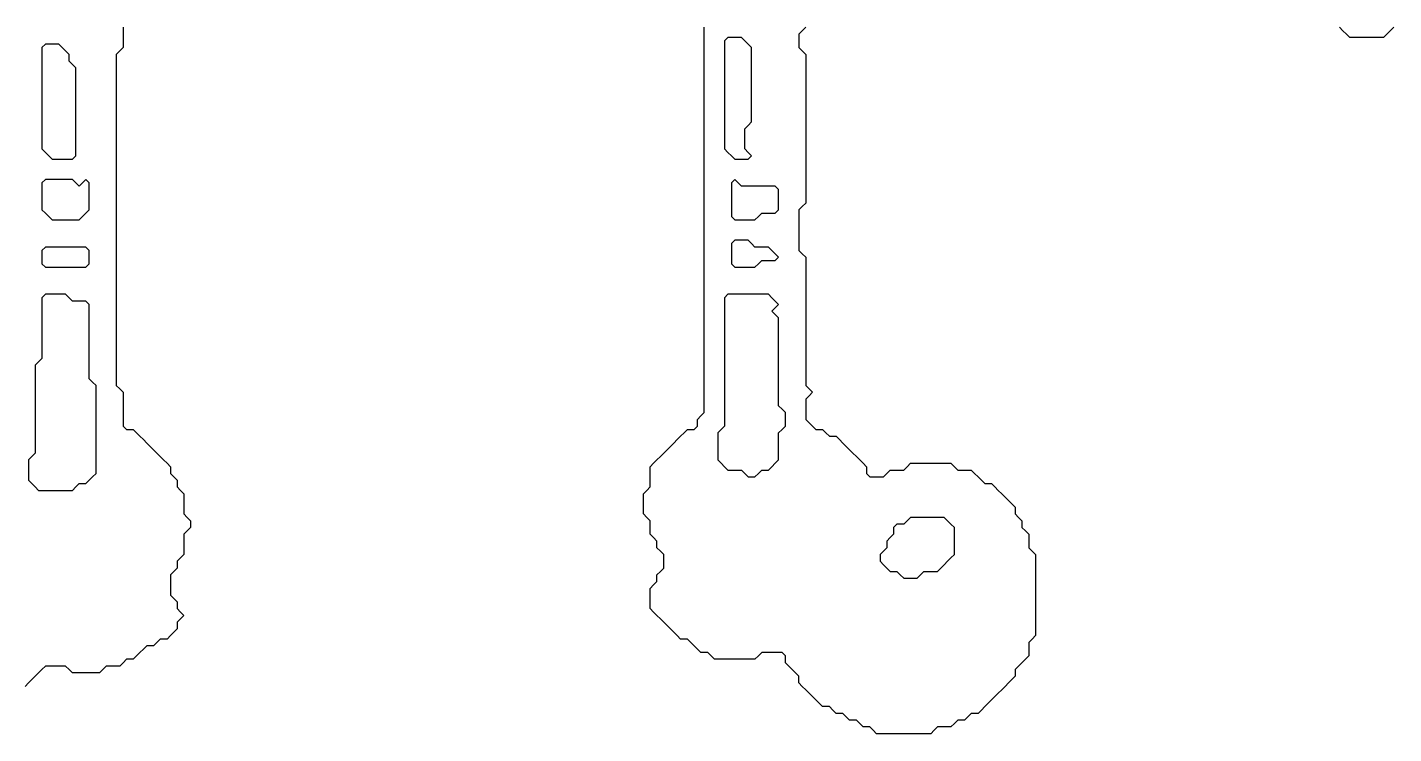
# Model space of a CAD drawing. Extents: x 33 to 125, y 19 to 141.
# Drawn here: x 63.9 to 117.3, y 18.7 to 46.3 of the extents above; entities that cross this region are included whole.
import ezdxf

# ---------------------------------------------------------------- set-up
doc = ezdxf.new("R2010")
doc.units = 0

msp = doc.modelspace()

# ---------------------------------------------------------------- linework, layer by layer
at = {"layer": 'Layer 1', "color": 7}
for points in [[(67.600957, 46.302225), (67.600957, 46.037642), (67.600957, 45.773059), (67.600957, 45.508476), (67.468665, 45.376184), (67.336374, 45.243893), (67.336374, 44.97931), (67.336374, 44.714727), (67.336374, 44.450144), (67.336374, 44.185561), (67.336374, 43.920978), (67.336374, 43.656395), (67.336374, 43.391812), (67.336374, 43.127229), (67.336374, 42.862646), (67.336374, 42.598063), (67.336374, 42.33348), (67.336374, 42.068897), (67.336374, 41.804314), (67.336374, 41.539731), (67.336374, 41.275148), (67.336374, 41.010565), (67.336374, 40.745982), (67.336374, 40.481399), (67.336374, 40.216816), (67.336374, 39.952233), (67.336374, 39.68765), (67.336374, 39.423067), (67.336374, 39.158484), (67.336374, 38.893901), (67.336374, 38.629318), (67.336374, 38.364735), (67.336374, 38.100152), (67.336374, 37.835569), (67.336374, 37.570986), (67.336374, 37.306403), (67.336374, 37.04182), (67.336374, 36.777237), (67.336374, 36.512654), (67.336374, 36.248071), (67.336374, 35.983488), (67.336374, 35.718905), (67.336374, 35.454322), (67.336374, 35.189739), (67.336374, 34.925156), (67.336374, 34.660573), (67.336374, 34.39599), (67.336374, 34.131407), (67.336374, 33.866824), (67.336374, 33.602241), (67.336374, 33.337658), (67.336374, 33.073075), (67.336374, 32.808492), (67.336374, 32.543909), (67.336374, 32.279326), (67.468665, 32.147034), (67.600957, 32.014743), (67.600957, 31.75016), (67.600957, 31.485577), (67.600957, 31.220994), (67.600957, 30.956411), (67.600957, 30.691828), (67.733248, 30.559537), (67.997831, 30.559537), (68.130122, 30.427245), (68.262414, 30.294953), (68.394706, 30.162662), (68.526997, 30.030371), (68.659289, 29.898079), (68.79158, 29.765787), (68.923872, 29.633496), (69.056163, 29.501205), (69.188455, 29.368913), (69.320746, 29.236621), (69.453038, 29.10433), (69.453038, 28.839747), (69.585329, 28.707455), (69.717621, 28.575164), (69.717621, 28.310581), (69.849912, 28.17829), (69.982203, 28.045998), (69.982203, 27.781415), (69.982203, 27.516832), (69.982203, 27.252249), (70.114495, 27.119957), (70.246786, 26.987666), (70.246786, 26.723083), (70.114495, 26.590791), (69.982203, 26.4585), (69.982203, 26.193917), (69.982203, 25.929334), (69.982203, 25.664751), (69.849912, 25.532459), (69.717621, 25.400168), (69.717621, 25.135585), (69.585329, 25.003293), (69.453038, 24.871002), (69.453038, 24.606419), (69.453038, 24.341836), (69.453038, 24.077253), (69.585329, 23.944962), (69.717621, 23.81267), (69.717621, 23.548087), (69.849912, 23.415796), (69.982203, 23.283504), (69.849912, 23.151212), (69.717621, 23.018921), (69.717621, 22.754338), (69.585329, 22.622046), (69.453038, 22.489755), (69.320746, 22.357463), (69.056163, 22.357463), (68.923872, 22.225172), (68.79158, 22.092881), (68.526997, 22.092881), (68.394706, 21.960589), (68.262414, 21.828297), (68.130122, 21.696006), (67.997831, 21.563715), (67.733248, 21.563715), (67.600957, 21.431423), (67.468665, 21.299131), (67.204082, 21.299131), (66.939499, 21.299131), (66.807208, 21.16684), (66.674916, 21.034548), (66.410333, 21.034548), (66.14575, 21.034548), (65.881167, 21.034548), (65.616584, 21.034548), (65.484293, 21.16684), (65.352001, 21.299131), (65.087418, 21.299131), (64.822835, 21.299131), (64.558252, 21.299131), (64.425961, 21.16684), (64.293669, 21.034548), (64.161378, 20.902257), (64.029086, 20.769965), (63.896795, 20.637674), (63.764503, 20.505382)], [(94.32384, 46.302225), (94.191548, 46.169933), (94.059257, 46.037642), (94.059257, 45.773059), (94.059257, 45.508476), (94.191548, 45.376184), (94.32384, 45.243893), (94.32384, 44.97931), (94.32384, 44.714727), (94.32384, 44.450144), (94.32384, 44.185561), (94.32384, 43.920978), (94.32384, 43.656395), (94.32384, 43.391812), (94.32384, 43.127229), (94.32384, 42.862646), (94.32384, 42.598063), (94.32384, 42.33348), (94.32384, 42.068897), (94.32384, 41.804314), (94.32384, 41.539731), (94.32384, 41.275148), (94.32384, 41.010565), (94.32384, 40.745982), (94.32384, 40.481399), (94.32384, 40.216816), (94.32384, 39.952233), (94.32384, 39.68765), (94.32384, 39.423067), (94.191548, 39.290775), (94.059257, 39.158484), (94.059257, 38.893901), (94.059257, 38.629318), (94.059257, 38.364735), (94.059257, 38.100152), (94.059257, 37.835569), (94.059257, 37.570986), (94.191548, 37.438694), (94.32384, 37.306403), (94.32384, 37.04182), (94.32384, 36.777237), (94.32384, 36.512654), (94.32384, 36.248071), (94.32384, 35.983488), (94.32384, 35.718905), (94.32384, 35.454322), (94.32384, 35.189739), (94.32384, 34.925156), (94.32384, 34.660573), (94.32384, 34.39599), (94.32384, 34.131407), (94.32384, 33.866824), (94.32384, 33.602241), (94.32384, 33.337658), (94.32384, 33.073075), (94.32384, 32.808492), (94.32384, 32.543909), (94.32384, 32.279326), (94.456131, 32.147034), (94.588423, 32.014743), (94.456131, 31.882451), (94.32384, 31.75016), (94.32384, 31.485577), (94.32384, 31.220994), (94.32384, 30.956411), (94.456131, 30.824119), (94.588423, 30.691828), (94.720714, 30.559537), (94.985297, 30.559537), (95.117589, 30.427245), (95.24988, 30.294953), (95.514463, 30.294953), (95.646755, 30.162662), (95.779046, 30.030371), (95.911338, 29.898079), (96.043629, 29.765787), (96.175921, 29.633496), (96.308212, 29.501205), (96.440504, 29.368913), (96.572795, 29.236621), (96.705087, 29.10433), (96.705087, 28.839747), (96.837378, 28.707455), (97.101961, 28.707455), (97.366544, 28.707455), (97.498835, 28.839747), (97.631127, 28.972038), (97.89571, 28.972038), (98.160293, 28.972038), (98.292585, 29.10433), (98.424876, 29.236621), (98.689459, 29.236621), (98.954042, 29.236621), (99.218625, 29.236621), (99.483208, 29.236621), (99.747791, 29.236621), (100.012374, 29.236621), (100.144666, 29.10433), (100.276957, 28.972038), (100.54154, 28.972038), (100.806123, 28.972038), (100.938415, 28.839747), (101.070706, 28.707455), (101.202998, 28.575164), (101.335289, 28.442872), (101.599872, 28.442872), (101.732163, 28.310581), (101.864455, 28.17829), (101.996747, 28.045998), (102.129038, 27.913706), (102.26133, 27.781415), (102.393621, 27.649124), (102.525913, 27.516832), (102.525913, 27.252249), (102.658204, 27.119957), (102.790496, 26.987666), (102.790496, 26.723083), (102.922787, 26.590791), (103.055079, 26.4585), (103.055079, 26.193917), (103.055079, 25.929334), (103.18737, 25.797043), (103.319662, 25.664751), (103.319662, 25.400168), (103.319662, 25.135585), (103.319662, 24.871002), (103.319662, 24.606419), (103.319662, 24.341836), (103.319662, 24.077253), (103.319662, 23.81267), (103.319662, 23.548087), (103.319662, 23.283504), (103.319662, 23.018921), (103.319662, 22.754338), (103.319662, 22.489755), (103.18737, 22.357463), (103.055079, 22.225172), (103.055079, 21.960589), (103.055079, 21.696006), (102.922787, 21.563715), (102.790496, 21.431423), (102.658204, 21.299131), (102.525913, 21.16684), (102.525913, 20.902257), (102.393621, 20.769965), (102.26133, 20.637674), (102.129038, 20.505382), (101.996747, 20.373091), (101.864455, 20.240799), (101.732163, 20.108508), (101.599872, 19.976216), (101.467581, 19.843925), (101.335289, 19.711634), (101.202998, 19.579342), (101.070706, 19.44705), (100.806123, 19.44705), (100.673832, 19.314759), (100.54154, 19.182468), (100.276957, 19.182468), (100.144666, 19.050176), (100.012374, 18.917884), (99.747791, 18.917884), (99.483208, 18.917884), (99.350917, 18.785593), (99.218625, 18.653301), (99.218625, 18.653301), (99.218625, 18.653301), (98.954042, 18.653301), (98.689459, 18.653301), (98.424876, 18.653301), (98.160293, 18.653301), (97.89571, 18.653301), (97.631127, 18.653301), (97.366544, 18.653301), (97.101961, 18.653301), (96.96967, 18.785593), (96.837378, 18.917884), (96.572795, 18.917884), (96.440504, 19.050176), (96.308212, 19.182468), (96.043629, 19.182468), (95.911338, 19.314759), (95.779046, 19.44705), (95.514463, 19.44705), (95.382171, 19.579342), (95.24988, 19.711634), (94.985297, 19.711634), (94.853006, 19.843925), (94.720714, 19.976216), (94.588423, 20.108508), (94.456131, 20.240799), (94.32384, 20.373091), (94.191548, 20.505382), (94.059257, 20.637674), (94.059257, 20.902257), (93.926965, 21.034548), (93.794674, 21.16684), (93.662382, 21.299131), (93.530091, 21.431423), (93.530091, 21.696006), (93.397799, 21.828297), (93.133216, 21.828297), (92.868633, 21.828297), (92.60405, 21.828297), (92.471759, 21.696006), (92.339467, 21.563715), (92.074884, 21.563715), (91.810301, 21.563715), (91.545718, 21.563715), (91.281135, 21.563715), (91.016552, 21.563715), (90.751969, 21.563715), (90.619678, 21.696006), (90.487386, 21.828297), (90.222803, 21.828297), (90.090512, 21.960589), (89.95822, 22.092881), (89.825929, 22.225172), (89.693637, 22.357463), (89.429054, 22.357463), (89.296762, 22.489755), (89.164471, 22.622046), (89.032179, 22.754338), (88.899888, 22.886629), (88.767597, 23.018921), (88.635305, 23.151212), (88.503014, 23.283504), (88.370722, 23.415796), (88.238431, 23.548087), (88.238431, 23.81267), (88.238431, 24.077253), (88.238431, 24.341836), (88.370722, 24.474127), (88.503014, 24.606419), (88.503014, 24.871002), (88.635305, 25.003293), (88.767597, 25.135585), (88.767597, 25.400168), (88.767597, 25.664751), (88.635305, 25.797043), (88.503014, 25.929334), (88.503014, 26.193917), (88.370722, 26.326209), (88.238431, 26.4585), (88.238431, 26.723083), (88.238431, 26.987666), (88.106139, 27.119957), (87.973848, 27.252249), (87.973848, 27.516832), (87.973848, 27.781415), (87.973848, 28.045998), (88.106139, 28.17829), (88.238431, 28.310581), (88.238431, 28.575164), (88.238431, 28.839747), (88.238431, 29.10433), (88.370722, 29.236621), (88.503014, 29.368913), (88.635305, 29.501205), (88.767597, 29.633496), (88.899888, 29.765787), (89.032179, 29.898079), (89.164471, 30.030371), (89.296762, 30.162662), (89.429054, 30.294953), (89.561346, 30.427245), (89.693637, 30.559537), (89.95822, 30.559537), (90.090512, 30.691828), (90.090512, 30.956411), (90.222803, 31.088702), (90.355095, 31.220994), (90.355095, 31.485577), (90.355095, 31.75016), (90.355095, 32.014743), (90.355095, 32.279326), (90.355095, 32.543909), (90.355095, 32.808492), (90.355095, 33.073075), (90.355095, 33.337658), (90.355095, 33.602241), (90.355095, 33.866824), (90.355095, 34.131407), (90.355095, 34.39599), (90.355095, 34.660573), (90.355095, 34.925156), (90.355095, 35.189739), (90.355095, 35.454322), (90.355095, 35.718905), (90.355095, 35.983488), (90.355095, 36.248071), (90.355095, 36.512654), (90.355095, 36.777237), (90.355095, 37.04182), (90.355095, 37.306403), (90.355095, 37.570986), (90.355095, 37.835569), (90.355095, 38.100152), (90.355095, 38.364735), (90.355095, 38.629318), (90.355095, 38.893901), (90.355095, 39.158484), (90.355095, 39.423067), (90.355095, 39.68765), (90.355095, 39.952233), (90.355095, 40.216816), (90.355095, 40.481399), (90.355095, 40.745982), (90.355095, 41.010565), (90.355095, 41.275148), (90.355095, 41.539731), (90.355095, 41.804314), (90.355095, 42.068897), (90.355095, 42.33348), (90.355095, 42.598063), (90.355095, 42.862646), (90.355095, 43.127229), (90.355095, 43.391812), (90.355095, 43.656395), (90.355095, 43.920978), (90.355095, 44.185561), (90.355095, 44.450144), (90.355095, 44.714727), (90.355095, 44.97931), (90.355095, 45.243893), (90.355095, 45.508476), (90.355095, 45.773059), (90.355095, 46.037642), (90.355095, 46.302225)], [(117.342561, 46.302225), (117.210269, 46.169933), (117.077978, 46.037642), (116.945686, 45.90535), (116.681103, 45.90535), (116.41652, 45.90535), (116.151937, 45.90535), (115.887354, 45.90535), (115.622771, 45.90535), (115.49048, 46.037642), (115.358188, 46.169933), (115.225897, 46.302225)]]:
    msp.add_lwpolyline(points, dxfattribs=at)
for points in [[(65.748875, 41.275148), (65.748875, 41.539731), (65.748875, 41.804314), (65.748875, 42.068897), (65.748875, 42.33348), (65.748875, 42.598063), (65.748875, 42.862646), (65.748875, 43.127229), (65.748875, 43.391812), (65.748875, 43.656395), (65.748875, 43.920978), (65.748875, 44.185561), (65.748875, 44.450144), (65.748875, 44.714727), (65.616584, 44.847018), (65.484293, 44.97931), (65.484293, 45.243893), (65.352001, 45.376184), (65.21971, 45.508476), (65.087418, 45.640767), (64.822835, 45.640767), (64.558252, 45.640767), (64.425961, 45.508476), (64.425961, 45.243893), (64.425961, 44.97931), (64.425961, 44.714727), (64.425961, 44.450144), (64.425961, 44.185561), (64.425961, 43.920978), (64.425961, 43.656395), (64.425961, 43.391812), (64.425961, 43.127229), (64.425961, 42.862646), (64.425961, 42.598063), (64.425961, 42.33348), (64.425961, 42.068897), (64.425961, 41.804314), (64.425961, 41.539731), (64.558252, 41.407439), (64.690544, 41.275148), (64.822835, 41.142856), (65.087418, 41.142856), (65.352001, 41.142856), (65.616584, 41.142856), (65.748875, 41.275148), (65.748875, 41.275148)], [(92.207176, 41.275148), (92.074884, 41.407439), (91.942593, 41.539731), (91.942593, 41.804314), (91.942593, 42.068897), (91.942593, 42.33348), (92.074884, 42.465771), (92.207176, 42.598063), (92.207176, 42.862646), (92.207176, 43.127229), (92.207176, 43.391812), (92.207176, 43.656395), (92.207176, 43.920978), (92.207176, 44.185561), (92.207176, 44.450144), (92.207176, 44.714727), (92.207176, 44.97931), (92.207176, 45.243893), (92.207176, 45.508476), (92.074884, 45.640767), (91.942593, 45.773059), (91.810301, 45.90535), (91.545718, 45.90535), (91.281135, 45.90535), (91.148843, 45.773059), (91.148843, 45.508476), (91.148843, 45.243893), (91.148843, 44.97931), (91.148843, 44.714727), (91.148843, 44.450144), (91.148843, 44.185561), (91.148843, 43.920978), (91.148843, 43.656395), (91.148843, 43.391812), (91.148843, 43.127229), (91.148843, 42.862646), (91.148843, 42.598063), (91.148843, 42.33348), (91.148843, 42.068897), (91.148843, 41.804314), (91.148843, 41.539731), (91.281135, 41.407439), (91.413426, 41.275148), (91.545718, 41.142856), (91.810301, 41.142856), (92.074884, 41.142856), (92.207176, 41.275148), (92.207176, 41.275148)], [(66.013458, 38.893901), (66.14575, 39.026192), (66.278042, 39.158484), (66.278042, 39.423067), (66.278042, 39.68765), (66.278042, 39.952233), (66.278042, 40.216816), (66.14575, 40.349107), (66.013458, 40.216816), (65.881167, 40.084525), (65.748875, 40.216816), (65.616584, 40.349107), (65.352001, 40.349107), (65.087418, 40.349107), (64.822835, 40.349107), (64.558252, 40.349107), (64.425961, 40.216816), (64.425961, 39.952233), (64.425961, 39.68765), (64.425961, 39.423067), (64.425961, 39.158484), (64.558252, 39.026192), (64.690544, 38.893901), (64.822835, 38.761609), (65.087418, 38.761609), (65.352001, 38.761609), (65.616584, 38.761609), (65.881167, 38.761609), (66.013458, 38.893901), (66.013458, 38.893901)], [(92.471759, 38.893901), (92.60405, 39.026192), (92.868633, 39.026192), (93.133216, 39.026192), (93.265507, 39.158484), (93.265507, 39.423067), (93.265507, 39.68765), (93.265507, 39.952233), (93.133216, 40.084525), (92.868633, 40.084525), (92.60405, 40.084525), (92.339467, 40.084525), (92.074884, 40.084525), (91.810301, 40.084525), (91.67801, 40.216816), (91.545718, 40.349107), (91.413426, 40.216816), (91.413426, 39.952233), (91.413426, 39.68765), (91.413426, 39.423067), (91.413426, 39.158484), (91.413426, 38.893901), (91.545718, 38.761609), (91.810301, 38.761609), (92.074884, 38.761609), (92.339467, 38.761609), (92.471759, 38.893901), (92.471759, 38.893901)], [(66.278042, 37.04182), (66.278042, 37.306403), (66.278042, 37.570986), (66.14575, 37.703277), (65.881167, 37.703277), (65.616584, 37.703277), (65.352001, 37.703277), (65.087418, 37.703277), (64.822835, 37.703277), (64.558252, 37.703277), (64.425961, 37.570986), (64.425961, 37.306403), (64.425961, 37.04182), (64.558252, 36.909528), (64.822835, 36.909528), (65.087418, 36.909528), (65.352001, 36.909528), (65.616584, 36.909528), (65.881167, 36.909528), (66.14575, 36.909528), (66.278042, 37.04182), (66.278042, 37.04182)], [(92.471759, 37.04182), (92.60405, 37.174111), (92.868633, 37.174111), (93.133216, 37.174111), (93.265507, 37.306403), (93.133216, 37.438694), (93.000925, 37.570986), (92.868633, 37.703277), (92.60405, 37.703277), (92.339467, 37.703277), (92.207176, 37.835569), (92.074884, 37.967861), (91.810301, 37.967861), (91.545718, 37.967861), (91.413426, 37.835569), (91.413426, 37.570986), (91.413426, 37.306403), (91.413426, 37.04182), (91.545718, 36.909528), (91.810301, 36.909528), (92.074884, 36.909528), (92.339467, 36.909528), (92.471759, 37.04182), (92.471759, 37.04182)], [(65.748875, 28.310581), (65.881167, 28.442872), (66.14575, 28.442872), (66.278042, 28.575164), (66.410333, 28.707455), (66.542625, 28.839747), (66.542625, 29.10433), (66.542625, 29.368913), (66.542625, 29.633496), (66.542625, 29.898079), (66.542625, 30.162662), (66.542625, 30.427245), (66.542625, 30.691828), (66.542625, 30.956411), (66.542625, 31.220994), (66.542625, 31.485577), (66.542625, 31.75016), (66.542625, 32.014743), (66.542625, 32.279326), (66.410333, 32.411617), (66.278042, 32.543909), (66.278042, 32.808492), (66.278042, 33.073075), (66.278042, 33.337658), (66.278042, 33.602241), (66.278042, 33.866824), (66.278042, 34.131407), (66.278042, 34.39599), (66.278042, 34.660573), (66.278042, 34.925156), (66.278042, 35.189739), (66.278042, 35.454322), (66.14575, 35.586613), (65.881167, 35.586613), (65.616584, 35.586613), (65.484293, 35.718905), (65.352001, 35.851197), (65.087418, 35.851197), (64.822835, 35.851197), (64.558252, 35.851197), (64.425961, 35.718905), (64.425961, 35.454322), (64.425961, 35.189739), (64.425961, 34.925156), (64.425961, 34.660573), (64.425961, 34.39599), (64.425961, 34.131407), (64.425961, 33.866824), (64.425961, 33.602241), (64.425961, 33.337658), (64.293669, 33.205366), (64.161378, 33.073075), (64.161378, 32.808492), (64.161378, 32.543909), (64.161378, 32.279326), (64.161378, 32.014743), (64.161378, 31.75016), (64.161378, 31.485577), (64.161378, 31.220994), (64.161378, 30.956411), (64.161378, 30.691828), (64.161378, 30.427245), (64.161378, 30.162662), (64.161378, 29.898079), (64.161378, 29.633496), (64.029086, 29.501205), (63.896795, 29.368913), (63.896795, 29.10433), (63.896795, 28.839747), (63.896795, 28.575164), (64.029086, 28.442872), (64.161378, 28.310581), (64.293669, 28.17829), (64.558252, 28.17829), (64.822835, 28.17829), (65.087418, 28.17829), (65.352001, 28.17829), (65.616584, 28.17829), (65.748875, 28.310581), (65.748875, 28.310581)], [(92.471759, 28.839747), (92.60405, 28.972038), (92.868633, 28.972038), (93.000925, 29.10433), (93.133216, 29.236621), (93.265507, 29.368913), (93.265507, 29.633496), (93.265507, 29.898079), (93.265507, 30.162662), (93.265507, 30.427245), (93.397799, 30.559537), (93.530091, 30.691828), (93.530091, 30.956411), (93.530091, 31.220994), (93.397799, 31.353285), (93.265507, 31.485577), (93.265507, 31.75016), (93.265507, 32.014743), (93.265507, 32.279326), (93.265507, 32.543909), (93.265507, 32.808492), (93.265507, 33.073075), (93.265507, 33.337658), (93.265507, 33.602241), (93.265507, 33.866824), (93.265507, 34.131407), (93.265507, 34.39599), (93.265507, 34.660573), (93.265507, 34.925156), (93.133216, 35.057447), (93.000925, 35.189739), (93.133216, 35.32203), (93.265507, 35.454322), (93.133216, 35.586613), (93.000925, 35.718905), (92.868633, 35.851197), (92.60405, 35.851197), (92.339467, 35.851197), (92.074884, 35.851197), (91.810301, 35.851197), (91.545718, 35.851197), (91.281135, 35.851197), (91.148843, 35.718905), (91.148843, 35.454322), (91.148843, 35.189739), (91.148843, 34.925156), (91.148843, 34.660573), (91.148843, 34.39599), (91.148843, 34.131407), (91.148843, 33.866824), (91.148843, 33.602241), (91.148843, 33.337658), (91.148843, 33.073075), (91.148843, 32.808492), (91.148843, 32.543909), (91.148843, 32.279326), (91.148843, 32.014743), (91.148843, 31.75016), (91.148843, 31.485577), (91.148843, 31.220994), (91.148843, 30.956411), (91.148843, 30.691828), (91.016552, 30.559537), (90.884261, 30.427245), (90.884261, 30.162662), (90.884261, 29.898079), (90.884261, 29.633496), (90.884261, 29.368913), (91.016552, 29.236621), (91.148843, 29.10433), (91.281135, 28.972038), (91.545718, 28.972038), (91.810301, 28.972038), (91.942593, 28.839747), (92.074884, 28.707455), (92.339467, 28.707455), (92.471759, 28.839747), (92.471759, 28.839747)], [(98.821751, 24.871002), (98.954042, 25.003293), (99.218625, 25.003293), (99.483208, 25.003293), (99.615499, 25.135585), (99.747791, 25.267876), (99.880083, 25.400168), (100.012374, 25.532459), (100.144666, 25.664751), (100.144666, 25.929334), (100.144666, 26.193917), (100.144666, 26.4585), (100.144666, 26.723083), (100.012374, 26.855374), (99.880083, 26.987666), (99.747791, 27.119957), (99.483208, 27.119957), (99.218625, 27.119957), (98.954042, 27.119957), (98.689459, 27.119957), (98.424876, 27.119957), (98.292585, 26.987666), (98.160293, 26.855374), (97.89571, 26.855374), (97.763419, 26.723083), (97.763419, 26.4585), (97.631127, 26.326209), (97.498835, 26.193917), (97.498835, 25.929334), (97.366544, 25.797043), (97.234253, 25.664751), (97.234253, 25.400168), (97.366544, 25.267876), (97.498835, 25.135585), (97.631127, 25.003293), (97.89571, 25.003293), (98.028002, 24.871002), (98.160293, 24.73871), (98.424876, 24.73871), (98.689459, 24.73871), (98.821751, 24.871002), (98.821751, 24.871002)]]:
    msp.add_lwpolyline(points, close=True, dxfattribs=at)

doc.saveas('drawing.dxf')
